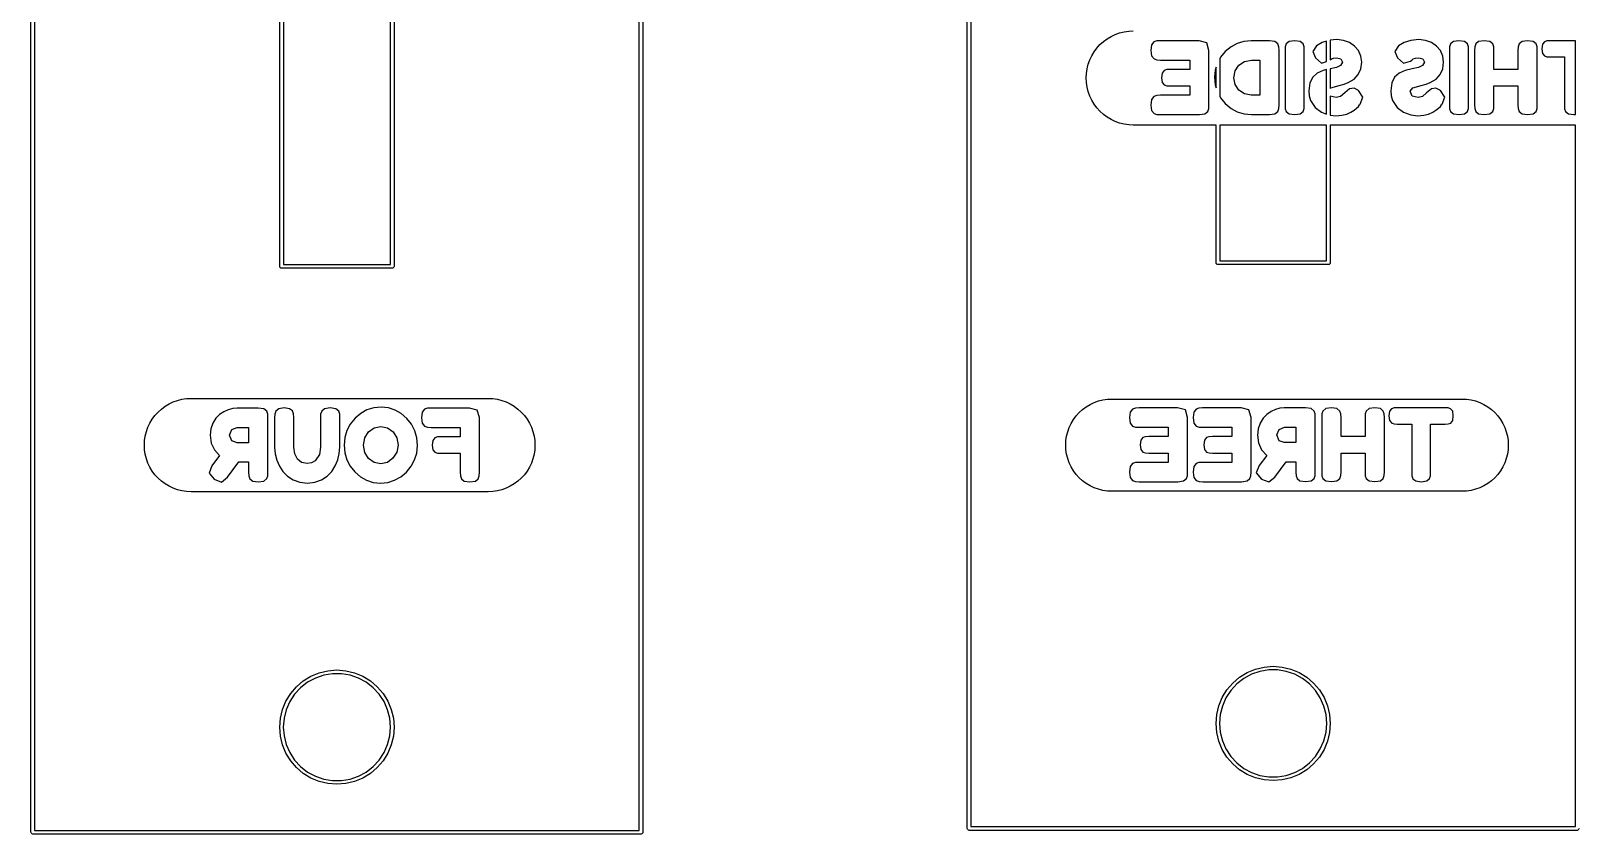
# Model space of a CAD drawing. Extents: x 282 to 374, y -243 to -83.
# Drawn here: x 281.53 to 323.53, y -242.71 to -220.92 of the extents above; entities that cross this region are included whole.
import ezdxf

# ---------------------------------------------------------------- set-up
doc = ezdxf.new("R2010")
doc.units = 0
doc.layers.add('BLACK', color=7, linetype='CONTINUOUS')

msp = doc.modelspace()

# ---------------------------------------------------------------- linework, layer by layer
at = {"layer": 'BLACK', "linetype": 'CONTINUOUS'}
for p, q in [((281.535, -242.66), (281.535, -82.66)), ((281.635, -82.71), (281.635, -242.61)), ((298.035, -242.61), (298.035, -82.71)), ((298.135, -82.66), (298.135, -242.66)), ((306.935, -242.56), (306.935, -82.56)), ((307.035, -82.61), (307.035, -242.51)), ((288.285, -227.31), (288.285, -117.31)), ((288.385, -117.36), (288.385, -227.26)), ((291.285, -227.26), (291.285, -117.36)), ((291.385, -117.31), (291.385, -227.31)), ((310.451921, -221.388847), (310.536178, -221.295883)), ((310.536178, -221.295883), (310.629142, -221.211625)), ((310.629142, -221.211625), (310.729917, -221.136886)), ((310.729917, -221.136886), (310.837532, -221.072384)), ((310.837532, -221.072384), (310.950951, -221.01874)), ((310.950951, -221.01874), (311.069083, -220.976472)), ((311.069083, -220.976472), (311.190788, -220.945987)), ((311.190788, -220.945987), (311.314895, -220.927577)), ((311.314895, -220.927577), (311.44021, -220.921421)), ((311.93711, -221.302918), (311.917081, -221.454563)), ((312.001488, -221.222804), (311.93711, -221.302918)), ((312.078741, -221.195622), (312.001488, -221.222804)), ((312.177453, -221.19133), (312.078741, -221.195622)), ((313.224664, -221.19133), (312.177453, -221.19133)), ((313.434964, -221.247124), (313.224664, -221.19133)), ((313.493619, -221.451702), (313.434964, -221.247124)), ((314.260429, -221.264292), (314.091616, -221.355493)), ((314.443548, -221.209571), (314.260429, -221.264292)), ((314.640973, -221.19133), (314.443548, -221.209571)), ((315.133104, -221.19133), (314.640973, -221.19133)), ((315.284749, -221.209928), (315.133104, -221.19133)), ((315.364864, -221.274306), (315.284749, -221.209928)), ((315.392045, -221.35299), (315.364864, -221.274306)), ((315.58804, -221.277167), (315.560858, -221.355851)), ((315.668154, -221.211359), (315.58804, -221.277167)), ((315.816938, -221.19133), (315.668154, -221.211359)), ((315.968583, -221.211359), (315.816938, -221.19133)), ((316.048698, -221.277167), (315.968583, -221.211359)), ((316.07588, -221.355851), (316.048698, -221.277167)), ((316.563401, -221.236156), (316.414935, -221.331531)), ((316.685, -221.197957), (316.563401, -221.236156)), ((316.685, -221.756181), (316.685, -221.197957)), ((316.96143, -221.159857), (316.785, -221.175447)), ((316.785, -221.175447), (316.785, -221.704485)), ((317.144867, -221.179091), (316.96143, -221.159857)), ((317.30605, -221.236792), (317.144867, -221.179091)), ((317.444978, -221.332961), (317.30605, -221.236792)), ((318.786577, -221.236156), (318.638111, -221.331531)), ((318.968742, -221.178932), (318.786577, -221.236156)), ((319.184606, -221.159857), (318.968742, -221.178932)), ((319.368043, -221.179091), (319.184606, -221.159857)), ((319.529226, -221.236792), (319.368043, -221.179091)), ((319.668154, -221.332961), (319.529226, -221.236792)), ((320.045837, -221.277167), (320.018655, -221.355851)), ((320.125951, -221.211359), (320.045837, -221.277167)), ((320.274735, -221.19133), (320.125951, -221.211359)), ((320.42638, -221.211359), (320.274735, -221.19133)), ((320.506495, -221.277167), (320.42638, -221.211359)), ((320.533676, -221.355851), (320.506495, -221.277167)), ((320.729671, -221.277167), (320.702489, -221.355851)), ((320.809785, -221.211359), (320.729671, -221.277167)), ((320.958569, -221.19133), (320.809785, -221.211359)), ((321.110214, -221.211359), (320.958569, -221.19133)), ((321.190329, -221.277167), (321.110214, -221.211359)), ((321.21751, -221.355851), (321.190329, -221.277167)), ((321.905636, -221.277167), (321.878455, -221.355851)), ((321.985751, -221.211359), (321.905636, -221.277167)), ((322.134535, -221.19133), (321.985751, -221.211359)), ((322.28618, -221.211359), (322.134535, -221.19133)), ((322.366294, -221.277167), (322.28618, -221.211359)), ((322.393476, -221.355851), (322.366294, -221.277167)), ((322.537968, -221.28289), (322.520801, -221.408784)), ((322.592332, -221.215651), (322.537968, -221.28289)), ((322.656709, -221.192761), (322.592332, -221.215651)), ((322.738254, -221.188469), (322.656709, -221.192761)), ((323.435, -221.188469), (322.738254, -221.188469)), ((323.435, -223.188936), (323.435, -221.188469)), ((310.216768, -221.828787), (310.259036, -221.710656)), ((310.259036, -221.710656), (310.312679, -221.597237)), ((310.312679, -221.597237), (310.377181, -221.489621)), ((310.377181, -221.489621), (310.451921, -221.388847)), ((311.917081, -221.454563), (311.93711, -221.603347)), ((311.93711, -221.603347), (312.002918, -221.683462)), ((312.002918, -221.683462), (312.081602, -221.710644)), ((312.081602, -221.710644), (312.180314, -221.714935)), ((312.180314, -221.714935), (312.970014, -221.714935)), ((312.970014, -221.714935), (312.970014, -221.969585)), ((313.493619, -222.930958), (313.493619, -221.451702)), ((313.808176, -221.636252), (313.785, -221.678373)), ((313.785, -221.678373), (313.785, -222.696524)), ((313.93711, -221.483176), (313.808176, -221.636252)), ((314.091616, -221.355493), (313.93711, -221.483176)), ((314.460715, -221.749986), (314.643834, -221.714935)), ((314.643834, -221.714935), (314.872732, -221.714935)), ((314.872732, -221.714935), (314.872732, -222.667725)), ((315.396337, -221.448841), (315.392045, -221.35299)), ((315.396337, -222.928097), (315.396337, -221.448841)), ((315.560858, -221.355851), (315.556566, -221.454563)), ((315.556566, -221.454563), (315.556566, -222.93382)), ((316.080171, -221.451702), (316.07588, -221.355851)), ((316.080171, -222.930958), (316.080171, -221.451702)), ((316.414935, -221.331531), (316.311931, -221.478884)), ((316.311931, -221.478884), (316.380601, -221.65485)), ((316.380601, -221.65485), (316.549413, -221.793619)), ((316.785, -221.704485), (316.814077, -221.680601)), ((316.814077, -221.680601), (316.869871, -221.659141)), ((316.869871, -221.659141), (316.964292, -221.649127)), ((316.964292, -221.649127), (317.070157, -221.684893)), ((317.070157, -221.684893), (317.115937, -221.77216)), ((317.55148, -221.458378), (317.444978, -221.332961)), ((317.61538, -221.603824), (317.55148, -221.458378)), ((317.636681, -221.769299), (317.61538, -221.603824)), ((318.638111, -221.331531), (318.535107, -221.478884)), ((318.535107, -221.478884), (318.603777, -221.65485)), ((318.603777, -221.65485), (318.772589, -221.793619)), ((318.772589, -221.793619), (318.964292, -221.740687)), ((318.964292, -221.740687), (318.997196, -221.713505)), ((318.997196, -221.713505), (319.037253, -221.680601)), ((319.037253, -221.680601), (319.093047, -221.659141)), ((319.093047, -221.659141), (319.187468, -221.649127)), ((319.187468, -221.649127), (319.293333, -221.684893)), ((319.293333, -221.684893), (319.339113, -221.77216)), ((319.774656, -221.458378), (319.668154, -221.332961)), ((319.838556, -221.603824), (319.774656, -221.458378)), ((319.859857, -221.769299), (319.838556, -221.603824)), ((320.018655, -221.355851), (320.014363, -221.454563)), ((320.014363, -221.454563), (320.014363, -222.93382)), ((320.537968, -221.451702), (320.533676, -221.355851)), ((320.537968, -222.930958), (320.537968, -221.451702)), ((320.702489, -221.355851), (320.698197, -221.454563)), ((320.698197, -221.454563), (320.698197, -222.930958)), ((321.221802, -221.451702), (321.21751, -221.355851)), ((321.221802, -221.969585), (321.221802, -221.451702)), ((321.878455, -221.355851), (321.874163, -221.454563)), ((321.874163, -221.454563), (321.874163, -221.969585)), ((322.397768, -221.451702), (322.393476, -221.355851)), ((322.397768, -222.928097), (322.397768, -221.451702)), ((322.520801, -221.408784), (322.537968, -221.534678)), ((322.537968, -221.534678), (322.593762, -221.601917)), ((322.593762, -221.601917), (322.659571, -221.624807)), ((322.659571, -221.624807), (322.741116, -221.629099)), ((322.741116, -221.629099), (323.135965, -221.629099)), ((323.135965, -221.629099), (323.135965, -222.939542)), ((310.161716, -222.199914), (310.167873, -222.0746)), ((310.167873, -222.0746), (310.186282, -221.950492)), ((310.186282, -221.950492), (310.216768, -221.828787)), ((312.224664, -222.065436), (312.208927, -222.195622)), ((312.279027, -221.996767), (312.224664, -222.065436)), ((312.347696, -221.973877), (312.279027, -221.996767)), ((312.440686, -221.969585), (312.347696, -221.973877)), ((312.970014, -221.969585), (312.440686, -221.969585)), ((313.660822, -221.985322), (313.642403, -222.181316)), ((313.685, -221.905824), (313.660822, -221.985322)), ((313.685, -222.464), (313.685, -221.905824)), ((314.166008, -222.192761), (314.201058, -222.009642)), ((314.201058, -222.009642), (314.306209, -221.855136)), ((314.306209, -221.855136), (314.460715, -221.749986)), ((316.433176, -222.069728), (316.307639, -222.178455)), ((316.595193, -221.995336), (316.433176, -222.069728)), ((316.549413, -221.793619), (316.685, -221.756181)), ((316.685, -221.973585), (316.595193, -221.995336)), ((316.685, -223.178857), (316.685, -221.973585)), ((316.952847, -221.915222), (316.785, -221.949616)), ((316.785, -221.949616), (316.785, -222.486755)), ((317.065865, -221.86515), (316.952847, -221.915222)), ((317.115937, -221.77216), (317.065865, -221.86515)), ((317.430672, -222.232818), (317.545121, -222.109785)), ((317.545121, -222.109785), (317.613791, -221.955279)), ((317.613791, -221.955279), (317.636681, -221.769299)), ((318.656352, -222.069728), (318.530815, -222.178455)), ((318.818369, -221.995336), (318.656352, -222.069728)), ((319.001488, -221.950987), (318.818369, -221.995336)), ((319.176023, -221.915222), (319.001488, -221.950987)), ((319.289041, -221.86515), (319.176023, -221.915222)), ((319.339113, -221.77216), (319.289041, -221.86515)), ((319.653848, -222.232818), (319.768297, -222.109785)), ((319.768297, -222.109785), (319.836967, -221.955279)), ((319.836967, -221.955279), (319.859857, -221.769299)), ((321.874163, -221.969585), (321.221802, -221.969585)), ((310.167873, -222.325228), (310.161716, -222.199914)), ((310.186282, -222.449336), (310.167873, -222.325228)), ((310.216768, -222.571041), (310.186282, -222.449336)), ((310.259036, -222.689172), (310.216768, -222.571041)), ((312.208927, -222.195622), (312.224664, -222.322947)), ((312.224664, -222.322947), (312.280458, -222.388755)), ((312.280458, -222.388755), (312.351988, -222.411645)), ((312.351988, -222.411645), (312.446409, -222.415937)), ((312.446409, -222.415937), (312.970014, -222.415937)), ((312.970014, -222.415937), (312.970014, -222.670586)), ((313.642403, -222.181316), (313.660822, -222.382586)), ((313.660822, -222.382586), (313.685, -222.464)), ((314.201058, -222.375522), (314.166008, -222.192761)), ((314.306209, -222.528955), (314.201058, -222.375522)), ((314.46, -222.633033), (314.306209, -222.528955)), ((316.227167, -222.333677), (316.200343, -222.547553)), ((316.200343, -222.547553), (316.212503, -222.684177)), ((316.307639, -222.178455), (316.227167, -222.333677)), ((316.785, -222.486755), (316.801201, -222.467439)), ((316.801201, -222.467439), (317.025808, -222.4002)), ((317.025808, -222.4002), (317.162074, -222.363362)), ((317.162074, -222.363362), (317.270443, -222.324378)), ((317.305096, -222.49478), (317.176023, -222.599056)), ((317.270443, -222.324378), (317.430672, -222.232818)), ((317.429083, -222.475705), (317.305096, -222.49478)), ((317.547983, -222.541831), (317.429083, -222.475705)), ((317.668154, -222.72495), (317.547983, -222.541831)), ((318.450343, -222.333677), (318.423519, -222.547553)), ((318.423519, -222.547553), (318.435679, -222.684177)), ((318.530815, -222.178455), (318.450343, -222.333677)), ((318.949985, -222.556137), (319.024377, -222.467439)), ((319.001488, -222.689184), (318.949985, -222.556137)), ((319.024377, -222.467439), (319.248984, -222.4002)), ((319.248984, -222.4002), (319.38525, -222.363362)), ((319.38525, -222.363362), (319.493619, -222.324378)), ((319.528272, -222.49478), (319.399199, -222.599056)), ((319.493619, -222.324378), (319.653848, -222.232818)), ((319.652259, -222.475705), (319.528272, -222.49478)), ((319.771159, -222.541831), (319.652259, -222.475705)), ((319.89133, -222.72495), (319.771159, -222.541831)), ((321.221802, -222.928097), (321.221802, -222.415937)), ((321.221802, -222.415937), (321.874163, -222.415937)), ((321.874163, -222.415937), (321.874163, -222.930958)), ((310.312679, -222.802591), (310.259036, -222.689172)), ((310.377181, -222.910207), (310.312679, -222.802591)), ((310.451921, -223.010981), (310.377181, -222.910207)), ((311.93711, -222.782174), (311.917081, -222.93382)), ((311.917081, -222.93382), (311.93711, -223.082604)), ((312.001488, -222.70206), (311.93711, -222.782174)), ((312.078741, -222.674878), (312.001488, -222.70206)), ((312.177453, -222.670586), (312.078741, -222.674878)), ((312.970014, -222.670586), (312.177453, -222.670586)), ((313.489327, -223.029671), (313.493619, -222.930958)), ((313.785, -222.696524), (313.808176, -222.739524)), ((313.808176, -222.739524), (313.93711, -222.895193)), ((313.93711, -222.895193), (314.092153, -223.024753)), ((314.640973, -222.667725), (314.46, -222.633033)), ((314.872732, -222.667725), (314.640973, -222.667725)), ((315.389184, -223.029671), (315.396337, -222.928097)), ((315.556566, -222.93382), (315.560858, -223.032532)), ((316.07588, -223.029671), (316.080171, -222.930958)), ((316.212503, -222.684177), (316.248984, -222.807925)), ((316.248984, -222.807925), (316.373448, -223.001058)), ((316.373448, -223.001058), (316.549413, -223.128383)), ((316.947124, -222.730672), (316.785, -222.690827)), ((316.785, -222.690827), (316.785, -223.20581)), ((317.060143, -222.703491), (316.947124, -222.730672)), ((317.176023, -222.599056), (317.060143, -222.703491)), ((317.497911, -223.021087), (317.547983, -222.971016)), ((317.547983, -222.971016), (317.579456, -222.930958)), ((317.579456, -222.930958), (317.596623, -222.91093)), ((317.596623, -222.91093), (317.668154, -222.72495)), ((318.435679, -222.684177), (318.47216, -222.807925)), ((318.47216, -222.807925), (318.596623, -223.001058)), ((318.596623, -223.001058), (318.772589, -223.128383)), ((319.1703, -222.730672), (319.001488, -222.689184)), ((319.283319, -222.703491), (319.1703, -222.730672)), ((319.399199, -222.599056), (319.283319, -222.703491)), ((319.721087, -223.021087), (319.771159, -222.971016)), ((319.771159, -222.971016), (319.802632, -222.930958)), ((319.802632, -222.930958), (319.819799, -222.91093)), ((319.819799, -222.91093), (319.89133, -222.72495)), ((320.014363, -222.93382), (320.018655, -223.032532)), ((320.533676, -223.029671), (320.537968, -222.930958)), ((320.698197, -222.930958), (320.702489, -223.029671)), ((321.21751, -223.02681), (321.221802, -222.928097)), ((321.874163, -222.930958), (321.878455, -223.029671)), ((322.393476, -223.02681), (322.397768, -222.928097)), ((323.135965, -222.939542), (323.140257, -223.035393)), ((310.536178, -223.103945), (310.451921, -223.010981)), ((310.629142, -223.188203), (310.536178, -223.103945)), ((310.729917, -223.262942), (310.629142, -223.188203)), ((310.837532, -223.327444), (310.729917, -223.262942)), ((310.950951, -223.381088), (310.837532, -223.327444)), ((311.069083, -223.423356), (310.950951, -223.381088)), ((311.190788, -223.453841), (311.069083, -223.423356)), ((311.93711, -223.082604), (312.002918, -223.162718)), ((312.002918, -223.162718), (312.081602, -223.1899)), ((312.081602, -223.1899), (312.180314, -223.194192)), ((312.180314, -223.194192), (313.233247, -223.194192)), ((313.233247, -223.194192), (313.382031, -223.174163)), ((313.382031, -223.174163), (313.462146, -223.108355)), ((313.462146, -223.108355), (313.489327, -223.029671)), ((314.092153, -223.024753), (314.262575, -223.117296)), ((314.262575, -223.117296), (314.448376, -223.172822)), ((314.448376, -223.172822), (314.649556, -223.19133)), ((314.649556, -223.19133), (315.135965, -223.19133)), ((315.135965, -223.19133), (315.280458, -223.171302)), ((315.280458, -223.171302), (315.359141, -223.109785)), ((315.359141, -223.109785), (315.389184, -223.029671)), ((315.560858, -223.032532), (315.58804, -223.109785)), ((315.58804, -223.109785), (315.668154, -223.174163)), ((315.668154, -223.174163), (315.819799, -223.194192)), ((315.819799, -223.194192), (315.968583, -223.174163)), ((315.968583, -223.174163), (316.048698, -223.108355)), ((316.048698, -223.108355), (316.07588, -223.029671)), ((316.549413, -223.128383), (316.685, -223.178857)), ((316.785, -223.20581), (316.935679, -223.222804)), ((316.935679, -223.222804), (317.095908, -223.209928)), ((317.095908, -223.209928), (317.230386, -223.178455)), ((317.230386, -223.178455), (317.340543, -223.131244)), ((317.340543, -223.131244), (317.429241, -223.076881)), ((317.429241, -223.076881), (317.497911, -223.021087)), ((318.772589, -223.128383), (318.968583, -223.201345)), ((318.968583, -223.201345), (319.158855, -223.222804)), ((319.158855, -223.222804), (319.319084, -223.209928)), ((319.319084, -223.209928), (319.453562, -223.178455)), ((319.453562, -223.178455), (319.563719, -223.131244)), ((319.563719, -223.131244), (319.652417, -223.076881)), ((319.652417, -223.076881), (319.721087, -223.021087)), ((320.018655, -223.032532), (320.045837, -223.109785)), ((320.045837, -223.109785), (320.125951, -223.174163)), ((320.125951, -223.174163), (320.277596, -223.194192)), ((320.277596, -223.194192), (320.42638, -223.174163)), ((320.42638, -223.174163), (320.506495, -223.108355)), ((320.506495, -223.108355), (320.533676, -223.029671)), ((320.702489, -223.029671), (320.729671, -223.106924)), ((320.729671, -223.106924), (320.809785, -223.171302)), ((320.809785, -223.171302), (320.96143, -223.19133)), ((320.96143, -223.19133), (321.110214, -223.171302)), ((321.110214, -223.171302), (321.190329, -223.105493)), ((321.190329, -223.105493), (321.21751, -223.02681)), ((321.878455, -223.029671), (321.905636, -223.106924)), ((321.905636, -223.106924), (321.985751, -223.171302)), ((321.985751, -223.171302), (322.137396, -223.19133)), ((322.137396, -223.19133), (322.28618, -223.171302)), ((322.28618, -223.171302), (322.366294, -223.105493)), ((322.366294, -223.105493), (322.393476, -223.02681)), ((323.140257, -223.035393), (323.167439, -223.111216)), ((323.167439, -223.111216), (323.247553, -223.174163)), ((323.247553, -223.174163), (323.396337, -223.194192)), ((323.396337, -223.194192), (323.435, -223.188936)), ((311.314895, -223.472251), (311.190788, -223.453841)), ((311.44021, -223.478407), (311.314895, -223.472251)), ((311.917081, -223.478407), (311.44021, -223.478407)), ((313.233247, -223.478407), (311.917081, -223.478407)), ((313.685, -223.478407), (313.233247, -223.478407)), ((313.685, -227.21), (313.685, -223.478407)), ((313.785, -223.478407), (313.785, -227.16)), ((315.135965, -223.478407), (313.785, -223.478407)), ((315.819799, -223.478407), (315.135965, -223.478407)), ((316.685, -223.478407), (315.819799, -223.478407)), ((316.685, -227.16), (316.685, -223.478407)), ((316.935679, -223.478407), (316.785, -223.478407)), ((316.785, -223.478407), (316.785, -227.21)), ((319.158855, -223.478407), (316.935679, -223.478407)), ((320.277596, -223.478407), (319.158855, -223.478407)), ((322.137396, -223.478407), (320.277596, -223.478407)), ((323.396337, -223.478407), (322.137396, -223.478407)), ((323.435, -223.478407), (323.396337, -223.478407)), ((323.435, -242.51), (323.435, -223.478407)), ((313.785, -227.16), (316.685, -227.16)), ((288.288806, -227.329134), (288.285, -227.31)), ((288.315866, -227.356194), (288.288806, -227.329134)), ((288.335, -227.36), (288.315866, -227.356194)), ((291.335, -227.36), (288.335, -227.36)), ((288.385, -227.26), (291.285, -227.26)), ((291.354134, -227.356194), (291.335, -227.36)), ((291.381194, -227.329134), (291.354134, -227.356194)), ((291.385, -227.31), (291.381194, -227.329134)), ((313.688806, -227.229134), (313.685, -227.21)), ((313.715866, -227.256194), (313.688806, -227.229134)), ((313.735, -227.26), (313.715866, -227.256194)), ((316.735, -227.26), (313.735, -227.26)), ((316.754134, -227.256194), (316.735, -227.26)), ((316.781194, -227.229134), (316.754134, -227.256194)), ((316.785, -227.21), (316.781194, -227.229134)), ((285.281244, -231.042563), (285.393648, -230.9894)), ((285.393648, -230.9894), (285.510722, -230.947511)), ((285.510722, -230.947511), (285.631338, -230.917298)), ((285.631338, -230.917298), (285.754334, -230.899053)), ((285.754334, -230.899053), (285.878526, -230.892952)), ((285.878526, -230.892952), (286.355398, -230.892952)), ((286.355398, -230.892952), (293.703038, -230.892952)), ((293.703038, -230.892952), (293.941474, -230.892952)), ((293.941474, -230.892952), (294.065666, -230.899053)), ((294.065666, -230.899053), (294.188662, -230.917298)), ((294.188662, -230.917298), (294.309278, -230.947511)), ((294.309278, -230.947511), (294.426352, -230.9894)), ((294.426352, -230.9894), (294.538756, -231.042563)), ((310.380071, -231.003939), (310.495691, -230.96257)), ((310.495691, -230.96257), (310.614808, -230.932732)), ((310.614808, -230.932732), (310.736277, -230.914714)), ((310.736277, -230.914714), (310.858927, -230.908689)), ((310.858927, -230.908689), (311.335799, -230.908689)), ((311.335799, -230.908689), (320.122637, -230.908689)), ((320.122637, -230.908689), (320.361073, -230.908689)), ((320.361073, -230.908689), (320.483723, -230.914714)), ((320.483723, -230.914714), (320.605192, -230.932732)), ((320.605192, -230.932732), (320.724309, -230.96257)), ((320.724309, -230.96257), (320.839929, -231.003939)), ((284.825014, -231.456066), (284.899085, -231.356193)), ((284.899085, -231.356193), (284.982588, -231.264062)), ((284.982588, -231.264062), (285.07472, -231.180559)), ((285.07472, -231.180559), (285.174592, -231.106488)), ((285.174592, -231.106488), (285.281244, -231.042563)), ((286.654397, -231.331674), (286.55175, -231.43289)), ((286.769561, -231.255851), (286.654397, -231.331674)), ((286.889018, -231.200057), (286.769561, -231.255851)), ((287.008832, -231.165722), (286.889018, -231.200057)), ((287.125069, -231.154278), (287.008832, -231.165722)), ((287.700176, -231.154278), (287.125069, -231.154278)), ((287.851822, -231.174306), (287.700176, -231.154278)), ((287.931936, -231.240114), (287.851822, -231.174306)), ((287.959118, -231.318798), (287.931936, -231.240114)), ((287.96341, -231.414649), (287.959118, -231.318798)), ((288.147959, -231.318798), (288.143667, -231.417511)), ((288.175141, -231.238684), (288.147959, -231.318798)), ((288.255255, -231.171445), (288.175141, -231.238684)), ((288.404039, -231.151416), (288.255255, -231.171445)), ((288.552823, -231.171445), (288.404039, -231.151416)), ((288.632938, -231.232961), (288.552823, -231.171445)), ((288.66155, -231.307353), (288.632938, -231.232961)), ((288.667272, -231.400343), (288.66155, -231.307353)), ((288.667272, -232.212933), (288.667272, -231.400343)), ((289.394025, -231.315937), (289.388302, -231.417511)), ((289.422637, -231.235823), (289.394025, -231.315937)), ((289.501321, -231.171445), (289.422637, -231.235823)), ((289.651536, -231.151416), (289.501321, -231.171445)), ((289.803181, -231.171445), (289.651536, -231.151416)), ((289.883295, -231.237253), (289.803181, -231.171445)), ((289.910477, -231.315937), (289.883295, -231.237253)), ((289.914769, -231.414649), (289.910477, -231.315937)), ((290.480577, -231.299574), (290.326786, -231.430386)), ((290.650105, -231.206137), (290.480577, -231.299574)), ((290.83537, -231.150075), (290.650105, -231.206137)), ((291.036371, -231.131388), (290.83537, -231.150075)), ((291.233259, -231.150343), (291.036371, -231.131388)), ((291.414769, -231.20721), (291.233259, -231.150343)), ((291.580899, -231.301989), (291.414769, -231.20721)), ((291.73165, -231.434678), (291.580899, -231.301989)), ((292.14939, -231.265866), (292.129361, -231.417511)), ((292.213767, -231.185751), (292.14939, -231.265866)), ((292.291021, -231.158569), (292.213767, -231.185751)), ((292.386872, -231.154278), (292.291021, -231.158569)), ((293.434082, -231.154278), (292.386872, -231.154278)), ((293.644382, -231.210072), (293.434082, -231.154278)), ((293.703038, -231.414649), (293.644382, -231.210072)), ((294.538756, -231.042563), (294.645408, -231.106488)), ((294.645408, -231.106488), (294.74528, -231.180559)), ((294.74528, -231.180559), (294.837412, -231.264062)), ((294.837412, -231.264062), (294.920915, -231.356193)), ((294.920915, -231.356193), (294.994986, -231.456066)), ((309.8185, -231.464809), (309.89165, -231.366176)), ((309.89165, -231.366176), (309.974116, -231.275189)), ((309.974116, -231.275189), (310.065104, -231.192723)), ((310.065104, -231.192723), (310.163736, -231.119573)), ((310.163736, -231.119573), (310.269063, -231.056442)), ((310.269063, -231.056442), (310.380071, -231.003939)), ((311.355827, -231.261574), (311.335799, -231.413219)), ((311.420205, -231.181459), (311.355827, -231.261574)), ((311.497458, -231.154278), (311.420205, -231.181459)), ((311.596171, -231.149986), (311.497458, -231.154278)), ((312.643381, -231.149986), (311.596171, -231.149986)), ((312.853681, -231.20578), (312.643381, -231.149986)), ((312.912337, -231.410358), (312.853681, -231.20578)), ((313.081149, -231.261574), (313.061121, -231.413219)), ((313.145527, -231.181459), (313.081149, -231.261574)), ((313.22278, -231.154278), (313.145527, -231.181459)), ((313.321493, -231.149986), (313.22278, -231.154278)), ((314.368703, -231.149986), (313.321493, -231.149986)), ((314.579003, -231.20578), (314.368703, -231.149986)), ((314.637659, -231.410358), (314.579003, -231.20578)), ((315.065413, -231.327382), (314.962766, -231.428598)), ((315.180577, -231.251559), (315.065413, -231.327382)), ((315.300033, -231.195765), (315.180577, -231.251559)), ((315.419847, -231.161431), (315.300033, -231.195765)), ((315.536085, -231.149986), (315.419847, -231.161431)), ((316.111192, -231.149986), (315.536085, -231.149986)), ((316.262837, -231.170014), (316.111192, -231.149986)), ((316.342952, -231.235823), (316.262837, -231.170014)), ((316.370134, -231.314506), (316.342952, -231.235823)), ((316.374425, -231.410358), (316.370134, -231.314506)), ((316.558975, -231.314506), (316.554683, -231.413219)), ((316.586156, -231.235823), (316.558975, -231.314506)), ((316.666271, -231.170014), (316.586156, -231.235823)), ((316.815055, -231.149986), (316.666271, -231.170014)), ((316.9667, -231.170014), (316.815055, -231.149986)), ((317.046815, -231.235823), (316.9667, -231.170014)), ((317.073996, -231.314506), (317.046815, -231.235823)), ((317.078288, -231.410358), (317.073996, -231.314506)), ((317.73494, -231.314506), (317.730649, -231.413219)), ((317.762122, -231.235823), (317.73494, -231.314506)), ((317.842237, -231.170014), (317.762122, -231.235823)), ((317.991021, -231.149986), (317.842237, -231.170014)), ((318.142666, -231.170014), (317.991021, -231.149986)), ((318.22278, -231.235823), (318.142666, -231.170014)), ((318.249962, -231.314506), (318.22278, -231.235823)), ((318.254254, -231.410358), (318.249962, -231.314506)), ((318.394454, -231.241545), (318.377287, -231.367439)), ((318.377287, -231.367439), (318.394454, -231.493333)), ((318.448817, -231.174306), (318.394454, -231.241545)), ((318.513195, -231.151416), (318.448817, -231.174306)), ((318.59474, -231.147124), (318.513195, -231.151416)), ((319.902322, -231.147124), (318.59474, -231.147124)), ((319.983867, -231.151416), (319.902322, -231.147124)), ((320.049676, -231.174306), (319.983867, -231.151416)), ((320.10547, -231.240114), (320.049676, -231.174306)), ((320.122637, -231.364578), (320.10547, -231.240114)), ((320.10547, -231.493333), (320.122637, -231.364578)), ((320.839929, -231.003939), (320.950937, -231.056442)), ((320.950937, -231.056442), (321.056264, -231.119573)), ((321.056264, -231.119573), (321.154897, -231.192723)), ((321.154897, -231.192723), (321.245884, -231.275189)), ((321.245884, -231.275189), (321.32835, -231.366176)), ((321.32835, -231.366176), (321.4015, -231.464809)), ((284.635824, -231.912811), (284.666037, -231.792195)), ((284.666037, -231.792195), (284.707927, -231.675122)), ((284.707927, -231.675122), (284.76109, -231.562718)), ((284.76109, -231.562718), (284.825014, -231.456066)), ((286.416199, -231.719728), (286.398317, -231.889614)), ((286.469847, -231.564864), (286.416199, -231.719728)), ((286.55175, -231.43289), (286.469847, -231.564864)), ((286.921922, -231.886753), (286.983438, -231.737969)), ((286.983438, -231.737969), (287.130792, -231.677883)), ((287.130792, -231.677883), (287.439804, -231.677883)), ((287.439804, -231.677883), (287.439804, -232.095622)), ((287.96341, -232.891044), (287.96341, -231.414649)), ((288.143667, -231.417511), (288.143667, -232.221516)), ((289.388302, -231.417511), (289.388302, -232.215794)), ((289.914769, -232.215794), (289.914769, -231.414649)), ((290.107902, -231.762647), (290.053181, -231.953723)), ((290.199103, -231.588201), (290.107902, -231.762647)), ((290.326786, -231.430386), (290.199103, -231.588201)), ((290.59288, -231.965794), (290.695885, -231.802346)), ((290.695885, -231.802346), (290.846814, -231.691831)), ((290.846814, -231.691831), (291.024926, -231.654993)), ((291.024926, -231.654993), (291.205184, -231.691831)), ((291.205184, -231.691831), (291.356829, -231.802346)), ((291.356829, -231.802346), (291.459833, -231.965794)), ((291.856829, -231.594549), (291.73165, -231.434678)), ((291.946242, -231.770873), (291.856829, -231.594549)), ((291.99989, -231.963648), (291.946242, -231.770873)), ((292.129361, -231.417511), (292.14939, -231.567725)), ((292.14939, -231.567725), (292.215198, -231.646409)), ((292.215198, -231.646409), (292.293882, -231.673591)), ((292.293882, -231.673591), (292.392594, -231.677883)), ((292.392594, -231.677883), (293.179433, -231.677883)), ((293.179433, -231.677883), (293.179433, -231.932532)), ((293.703038, -232.893906), (293.703038, -231.414649)), ((294.994986, -231.456066), (295.05891, -231.562718)), ((295.05891, -231.562718), (295.112073, -231.675122)), ((295.112073, -231.675122), (295.153963, -231.792195)), ((295.153963, -231.792195), (295.184176, -231.912811)), ((309.631659, -231.915881), (309.661497, -231.796763)), ((309.661497, -231.796763), (309.702866, -231.681144)), ((309.702866, -231.681144), (309.755369, -231.570136)), ((309.755369, -231.570136), (309.8185, -231.464809)), ((311.335799, -231.413219), (311.355827, -231.562003)), ((311.355827, -231.562003), (311.421636, -231.642117)), ((311.421636, -231.642117), (311.50032, -231.669299)), ((311.50032, -231.669299), (311.599032, -231.673591)), ((311.599032, -231.673591), (312.388732, -231.673591)), ((312.388732, -231.673591), (312.388732, -231.92824)), ((312.912337, -232.889614), (312.912337, -231.410358)), ((313.061121, -231.413219), (313.081149, -231.562003)), ((313.081149, -231.562003), (313.146958, -231.642117)), ((313.146958, -231.642117), (313.225641, -231.669299)), ((313.225641, -231.669299), (313.324354, -231.673591)), ((313.324354, -231.673591), (314.114053, -231.673591)), ((314.114053, -231.673591), (314.114053, -231.92824)), ((314.637659, -232.889614), (314.637659, -231.410358)), ((314.827215, -231.715436), (314.809332, -231.885322)), ((314.880863, -231.560572), (314.827215, -231.715436)), ((314.962766, -231.428598), (314.880863, -231.560572)), ((315.332938, -231.882461), (315.394454, -231.733677)), ((315.394454, -231.733677), (315.541807, -231.673591)), ((315.541807, -231.673591), (315.85082, -231.673591)), ((315.85082, -231.673591), (315.85082, -232.09133)), ((316.374425, -232.886753), (316.374425, -231.410358)), ((316.554683, -231.413219), (316.554683, -232.889614)), ((317.078288, -231.92824), (317.078288, -231.410358)), ((317.730649, -231.413219), (317.730649, -231.92824)), ((318.254254, -232.886753), (318.254254, -231.410358)), ((318.394454, -231.493333), (318.450248, -231.560572)), ((318.450248, -231.560572), (318.516056, -231.583462)), ((318.516056, -231.583462), (318.597601, -231.587754)), ((318.597601, -231.587754), (318.992451, -231.587754)), ((318.992451, -231.587754), (318.992451, -232.898197)), ((319.507473, -232.895336), (319.507473, -231.587754)), ((319.507473, -231.587754), (319.905184, -231.587754)), ((319.905184, -231.587754), (319.986729, -231.583462)), ((319.986729, -231.583462), (320.051106, -231.560572)), ((320.051106, -231.560572), (320.10547, -231.493333)), ((321.4015, -231.464809), (321.464631, -231.570136)), ((321.464631, -231.570136), (321.517134, -231.681144)), ((321.517134, -231.681144), (321.558503, -231.796763)), ((321.558503, -231.796763), (321.588341, -231.915881)), ((284.611478, -232.16), (284.617579, -232.035808)), ((284.617579, -232.284192), (284.611478, -232.16)), ((284.617579, -232.035808), (284.635824, -231.912811)), ((286.398317, -231.889614), (286.426293, -232.103888)), ((286.426293, -232.103888), (286.510223, -232.288914)), ((286.98773, -232.04412), (286.921922, -231.886753)), ((287.125069, -232.095622), (286.98773, -232.04412)), ((287.439804, -232.095622), (287.125069, -232.095622)), ((288.143667, -232.221516), (288.158331, -232.394621)), ((288.691593, -232.396052), (288.667272, -232.212933)), ((289.388302, -232.215794), (289.35969, -232.417511)), ((289.900463, -232.388898), (289.914769, -232.215794)), ((290.053181, -231.953723), (290.03494, -232.161431)), ((290.03494, -232.161431), (290.052912, -232.365562)), ((290.558546, -232.161431), (290.59288, -231.965794)), ((290.592523, -232.358498), (290.558546, -232.161431)), ((291.494168, -232.161431), (291.459475, -232.353133)), ((291.459833, -231.965794), (291.494168, -232.161431)), ((291.999354, -232.375486), (292.017773, -232.172876)), ((292.017773, -232.172876), (291.99989, -231.963648)), ((292.436943, -232.029814), (292.421206, -232.161431)), ((292.421206, -232.161431), (292.436943, -232.285894)), ((292.491307, -231.961144), (292.436943, -232.029814)), ((292.559976, -231.936824), (292.491307, -231.961144)), ((292.652966, -231.932532), (292.559976, -231.936824)), ((293.179433, -231.932532), (292.652966, -231.932532)), ((295.184176, -231.912811), (295.202421, -232.035808)), ((295.202421, -232.035808), (295.208522, -232.16)), ((295.208522, -232.16), (295.202421, -232.284192)), ((309.607616, -232.16), (309.613641, -232.03735)), ((309.613641, -232.28265), (309.607616, -232.16)), ((309.613641, -232.03735), (309.631659, -231.915881)), ((311.643381, -232.024092), (311.627644, -232.154278)), ((311.627644, -232.154278), (311.643381, -232.281602)), ((311.697744, -231.955422), (311.643381, -232.024092)), ((311.766414, -231.932532), (311.697744, -231.955422)), ((311.859404, -231.92824), (311.766414, -231.932532)), ((312.388732, -231.92824), (311.859404, -231.92824)), ((313.368703, -232.024092), (313.352966, -232.154278)), ((313.352966, -232.154278), (313.368703, -232.281602)), ((313.423066, -231.955422), (313.368703, -232.024092)), ((313.491736, -231.932532), (313.423066, -231.955422)), ((313.584726, -231.92824), (313.491736, -231.932532)), ((314.114053, -231.92824), (313.584726, -231.92824)), ((314.809332, -231.885322), (314.837309, -232.099596)), ((314.837309, -232.099596), (314.921238, -232.284622)), ((315.398746, -232.039828), (315.332938, -231.882461)), ((315.536085, -232.09133), (315.398746, -232.039828)), ((315.85082, -232.09133), (315.536085, -232.09133)), ((317.730649, -231.92824), (317.078288, -231.92824)), ((321.588341, -231.915881), (321.606359, -232.03735)), ((321.606359, -232.03735), (321.612384, -232.16)), ((321.612384, -232.16), (321.606359, -232.28265)), ((284.635824, -232.407189), (284.617579, -232.284192)), ((284.666037, -232.527805), (284.635824, -232.407189)), ((284.707927, -232.644878), (284.666037, -232.527805)), ((284.76109, -232.757282), (284.707927, -232.644878)), ((286.650105, -232.444692), (286.444096, -232.719371)), ((286.510223, -232.288914), (286.650105, -232.444692)), ((286.867558, -233.031245), (287.17371, -232.616366)), ((287.17371, -232.616366), (287.439804, -232.616366)), ((287.439804, -232.616366), (287.439804, -232.893906)), ((288.158331, -232.394621), (288.202322, -232.564864)), ((288.202322, -232.564864), (288.273495, -232.726881)), ((288.764554, -232.539113), (288.691593, -232.396052)), ((288.878288, -232.631388), (288.764554, -232.539113)), ((289.024926, -232.662146), (288.878288, -232.631388)), ((289.147244, -232.64319), (289.024926, -232.662146)), ((289.245241, -232.586323), (289.147244, -232.64319)), ((289.35969, -232.417511), (289.245241, -232.586323)), ((289.787802, -232.721516), (289.857544, -232.559142)), ((289.857544, -232.559142), (289.900463, -232.388898)), ((290.052912, -232.365562), (290.106829, -232.554492)), ((290.106829, -232.554492), (290.196689, -232.728222)), ((290.694454, -232.520515), (290.592523, -232.358498)), ((290.845742, -232.628884), (290.694454, -232.520515)), ((291.027787, -232.665007), (290.845742, -232.628884)), ((291.204111, -232.627811), (291.027787, -232.665007)), ((291.355398, -232.516223), (291.204111, -232.627811)), ((291.459475, -232.353133), (291.355398, -232.516223)), ((291.852, -232.734571), (291.944096, -232.562718)), ((291.944096, -232.562718), (291.999354, -232.375486)), ((292.436943, -232.285894), (292.492737, -232.351702)), ((292.492737, -232.351702), (292.562837, -232.374592)), ((292.562837, -232.374592), (292.655827, -232.378884)), ((292.655827, -232.378884), (293.179433, -232.378884)), ((293.179433, -232.378884), (293.179433, -232.896767)), ((295.112073, -232.644878), (295.05891, -232.757282)), ((295.153963, -232.527805), (295.112073, -232.644878)), ((295.184176, -232.407189), (295.153963, -232.527805)), ((295.202421, -232.284192), (295.184176, -232.407189)), ((309.631659, -232.404119), (309.613641, -232.28265)), ((309.661497, -232.523237), (309.631659, -232.404119)), ((309.702866, -232.638856), (309.661497, -232.523237)), ((309.755369, -232.749864), (309.702866, -232.638856)), ((311.420205, -232.660715), (311.355827, -232.74083)), ((311.497458, -232.633534), (311.420205, -232.660715)), ((311.596171, -232.629242), (311.497458, -232.633534)), ((312.388732, -232.629242), (311.596171, -232.629242)), ((311.643381, -232.281602), (311.699175, -232.347411)), ((311.699175, -232.347411), (311.770706, -232.3703)), ((311.770706, -232.3703), (311.865126, -232.374592)), ((311.865126, -232.374592), (312.388732, -232.374592)), ((312.388732, -232.374592), (312.388732, -232.629242)), ((313.145527, -232.660715), (313.081149, -232.74083)), ((313.22278, -232.633534), (313.145527, -232.660715)), ((313.321493, -232.629242), (313.22278, -232.633534)), ((314.114053, -232.629242), (313.321493, -232.629242)), ((313.368703, -232.281602), (313.424497, -232.347411)), ((313.424497, -232.347411), (313.496028, -232.3703)), ((313.496028, -232.3703), (313.590448, -232.374592)), ((313.590448, -232.374592), (314.114053, -232.374592)), ((314.114053, -232.374592), (314.114053, -232.629242)), ((315.061121, -232.440401), (314.855112, -232.715079)), ((314.921238, -232.284622), (315.061121, -232.440401)), ((315.278574, -233.026953), (315.584726, -232.612074)), ((315.584726, -232.612074), (315.85082, -232.612074)), ((315.85082, -232.612074), (315.85082, -232.889614)), ((317.078288, -232.886753), (317.078288, -232.374592)), ((317.078288, -232.374592), (317.730649, -232.374592)), ((317.730649, -232.374592), (317.730649, -232.889614)), ((321.517134, -232.638856), (321.464631, -232.749864)), ((321.558503, -232.523237), (321.517134, -232.638856)), ((321.588341, -232.404119), (321.558503, -232.523237)), ((321.606359, -232.28265), (321.588341, -232.404119)), ((284.825014, -232.863934), (284.76109, -232.757282)), ((284.899085, -232.963807), (284.825014, -232.863934)), ((284.982588, -233.055938), (284.899085, -232.963807)), ((285.07472, -233.139441), (284.982588, -233.055938)), ((286.444096, -232.719371), (286.366843, -232.916795)), ((286.366843, -232.916795), (286.504182, -233.085608)), ((286.504182, -233.085608), (286.70733, -233.164292)), ((286.70733, -233.164292), (286.867558, -233.031245)), ((287.439804, -232.893906), (287.444096, -232.992618)), ((287.444096, -232.992618), (287.471278, -233.069871)), ((287.471278, -233.069871), (287.551392, -233.134249)), ((287.851822, -233.134249), (287.931936, -233.068441)), ((287.931936, -233.068441), (287.959118, -232.989757)), ((287.959118, -232.989757), (287.96341, -232.891044)), ((288.273495, -232.726881), (288.369704, -232.875308)), ((288.369704, -232.875308), (288.494526, -233.00299)), ((288.494526, -233.00299), (288.651536, -233.102775)), ((289.414053, -233.101345), (289.569633, -233.000129)), ((289.569633, -233.000129), (289.693023, -232.871016)), ((289.693023, -232.871016), (289.787802, -232.721516)), ((290.196689, -232.728222), (290.322494, -232.886753)), ((290.322494, -232.886753), (290.473513, -233.018816)), ((290.473513, -233.018816), (290.639018, -233.113147)), ((291.398317, -233.11422), (291.568202, -233.02123)), ((291.568202, -233.02123), (291.723066, -232.891044)), ((291.723066, -232.891044), (291.852, -232.734571)), ((293.179433, -232.896767), (293.183724, -232.995479)), ((293.183724, -232.995479), (293.210906, -233.072732)), ((293.210906, -233.072732), (293.291021, -233.13711)), ((293.59145, -233.13711), (293.671564, -233.071302)), ((293.671564, -233.071302), (293.698746, -232.992618)), ((293.698746, -232.992618), (293.703038, -232.893906)), ((294.837412, -233.055938), (294.74528, -233.139441)), ((294.920915, -232.963807), (294.837412, -233.055938)), ((294.994986, -232.863934), (294.920915, -232.963807)), ((295.05891, -232.757282), (294.994986, -232.863934)), ((309.8185, -232.855191), (309.755369, -232.749864)), ((309.89165, -232.953824), (309.8185, -232.855191)), ((309.974116, -233.044811), (309.89165, -232.953824)), ((310.065104, -233.127277), (309.974116, -233.044811)), ((311.355827, -232.74083), (311.335799, -232.892475)), ((311.335799, -232.892475), (311.355827, -233.041259)), ((311.355827, -233.041259), (311.421636, -233.121373)), ((312.800749, -233.132818), (312.880863, -233.06701)), ((312.880863, -233.06701), (312.908045, -232.988326)), ((312.908045, -232.988326), (312.912337, -232.889614)), ((313.081149, -232.74083), (313.061121, -232.892475)), ((313.061121, -232.892475), (313.081149, -233.041259)), ((313.081149, -233.041259), (313.146958, -233.121373)), ((314.526071, -233.132818), (314.606185, -233.06701)), ((314.606185, -233.06701), (314.633367, -232.988326)), ((314.633367, -232.988326), (314.637659, -232.889614)), ((314.855112, -232.715079), (314.777859, -232.912504)), ((314.777859, -232.912504), (314.915198, -233.081316)), ((314.915198, -233.081316), (315.118345, -233.16)), ((315.118345, -233.16), (315.278574, -233.026953)), ((315.85082, -232.889614), (315.855112, -232.988326)), ((315.855112, -232.988326), (315.882294, -233.065579)), ((315.882294, -233.065579), (315.962408, -233.129957)), ((316.262837, -233.129957), (316.342952, -233.064149)), ((316.342952, -233.064149), (316.370134, -232.985465)), ((316.370134, -232.985465), (316.374425, -232.886753)), ((316.554683, -232.889614), (316.558975, -232.988326)), ((316.558975, -232.988326), (316.586156, -233.065579)), ((316.586156, -233.065579), (316.666271, -233.129957)), ((316.9667, -233.129957), (317.046815, -233.064149)), ((317.046815, -233.064149), (317.073996, -232.985465)), ((317.073996, -232.985465), (317.078288, -232.886753)), ((317.730649, -232.889614), (317.73494, -232.988326)), ((317.73494, -232.988326), (317.762122, -233.065579)), ((317.762122, -233.065579), (317.842237, -233.129957)), ((318.142666, -233.129957), (318.22278, -233.064149)), ((318.22278, -233.064149), (318.249962, -232.985465)), ((318.249962, -232.985465), (318.254254, -232.886753)), ((318.992451, -232.898197), (318.996743, -232.994049)), ((318.996743, -232.994049), (319.023925, -233.069871)), ((319.023925, -233.069871), (319.104039, -233.132818)), ((319.400176, -233.132818), (319.47743, -233.068441)), ((319.47743, -233.068441), (319.503181, -232.991187)), ((319.503181, -232.991187), (319.507473, -232.895336)), ((321.245884, -233.044811), (321.154897, -233.127277)), ((321.32835, -232.953824), (321.245884, -233.044811)), ((321.4015, -232.855191), (321.32835, -232.953824)), ((321.464631, -232.749864), (321.4015, -232.855191)), ((285.174592, -233.213512), (285.07472, -233.139441)), ((285.281244, -233.277437), (285.174592, -233.213512)), ((285.393648, -233.3306), (285.281244, -233.277437)), ((285.510722, -233.372489), (285.393648, -233.3306)), ((285.631338, -233.402702), (285.510722, -233.372489)), ((285.754334, -233.420947), (285.631338, -233.402702)), ((285.878526, -233.427048), (285.754334, -233.420947)), ((286.355398, -233.427048), (285.878526, -233.427048)), ((286.70733, -233.427048), (286.355398, -233.427048)), ((289.03351, -233.427048), (286.70733, -233.427048)), ((287.551392, -233.134249), (287.703038, -233.154278)), ((287.703038, -233.154278), (287.851822, -233.134249)), ((288.651536, -233.102775), (288.833581, -233.167153)), ((288.833581, -233.167153), (289.03351, -233.188612)), ((289.03351, -233.188612), (289.233081, -233.166795)), ((291.013481, -233.427048), (289.03351, -233.427048)), ((289.233081, -233.166795), (289.414053, -233.101345)), ((290.639018, -233.113147), (290.819007, -233.169746)), ((290.819007, -233.169746), (291.013481, -233.188612)), ((291.013481, -233.188612), (291.21341, -233.170014)), ((293.442666, -233.427048), (291.013481, -233.427048)), ((291.21341, -233.170014), (291.398317, -233.11422)), ((293.291021, -233.13711), (293.442666, -233.157139)), ((293.442666, -233.157139), (293.59145, -233.13711)), ((293.703038, -233.427048), (293.442666, -233.427048)), ((293.941474, -233.427048), (293.703038, -233.427048)), ((294.065666, -233.420947), (293.941474, -233.427048)), ((294.188662, -233.402702), (294.065666, -233.420947)), ((294.309278, -233.372489), (294.188662, -233.402702)), ((294.426352, -233.3306), (294.309278, -233.372489)), ((294.538756, -233.277437), (294.426352, -233.3306)), ((294.645408, -233.213512), (294.538756, -233.277437)), ((294.74528, -233.139441), (294.645408, -233.213512)), ((310.163736, -233.200427), (310.065104, -233.127277)), ((310.269063, -233.263558), (310.163736, -233.200427)), ((310.380071, -233.316061), (310.269063, -233.263558)), ((310.495691, -233.35743), (310.380071, -233.316061)), ((310.614808, -233.387268), (310.495691, -233.35743)), ((310.736277, -233.405286), (310.614808, -233.387268)), ((310.858927, -233.411311), (310.736277, -233.405286)), ((311.335799, -233.411311), (310.858927, -233.411311)), ((312.651965, -233.411311), (311.335799, -233.411311)), ((311.421636, -233.121373), (311.50032, -233.148555)), ((311.50032, -233.148555), (311.599032, -233.152847)), ((311.599032, -233.152847), (312.651965, -233.152847)), ((312.651965, -233.152847), (312.800749, -233.132818)), ((314.377287, -233.411311), (312.651965, -233.411311)), ((313.146958, -233.121373), (313.225641, -233.148555)), ((313.225641, -233.148555), (313.324354, -233.152847)), ((313.324354, -233.152847), (314.377287, -233.152847)), ((314.377287, -233.152847), (314.526071, -233.132818)), ((315.118345, -233.411311), (314.377287, -233.411311)), ((317.993882, -233.411311), (315.118345, -233.411311)), ((315.962408, -233.129957), (316.114053, -233.149986)), ((316.114053, -233.149986), (316.262837, -233.129957)), ((316.666271, -233.129957), (316.817916, -233.149986)), ((316.817916, -233.149986), (316.9667, -233.129957)), ((317.842237, -233.129957), (317.993882, -233.149986)), ((317.993882, -233.149986), (318.142666, -233.129957)), ((319.252823, -233.411311), (317.993882, -233.411311)), ((319.104039, -233.132818), (319.252823, -233.152847)), ((319.252823, -233.152847), (319.400176, -233.132818)), ((320.122637, -233.411311), (319.252823, -233.411311)), ((320.361073, -233.411311), (320.122637, -233.411311)), ((320.483723, -233.405286), (320.361073, -233.411311)), ((320.605192, -233.387268), (320.483723, -233.405286)), ((320.724309, -233.35743), (320.605192, -233.387268)), ((320.839929, -233.316061), (320.724309, -233.35743)), ((320.950937, -233.263558), (320.839929, -233.316061)), ((321.056264, -233.200427), (320.950937, -233.263558)), ((321.154897, -233.127277), (321.056264, -233.200427)), ((288.923933, -238.556024), (289.131315, -238.42894)), ((289.250546, -238.477578), (289.039207, -238.591949)), ((289.131315, -238.42894), (289.356024, -238.335862)), ((289.477826, -238.399553), (289.250546, -238.477578)), ((289.356024, -238.335862), (289.592527, -238.279083)), ((289.71485, -238.36), (289.477826, -238.399553)), ((289.592527, -238.279083), (289.835, -238.26)), ((289.95515, -238.36), (289.71485, -238.36)), ((289.835, -238.26), (290.077473, -238.279083)), ((290.192174, -238.399553), (289.95515, -238.36)), ((290.077473, -238.279083), (290.313976, -238.335862)), ((290.419454, -238.477578), (290.192174, -238.399553)), ((290.313976, -238.335862), (290.538685, -238.42894)), ((290.630793, -238.591949), (290.419454, -238.477578)), ((290.538685, -238.42894), (290.746067, -238.556024)), ((314.138984, -238.613984), (314.323933, -238.456024)), ((314.439207, -238.491949), (314.249576, -238.639545)), ((314.323933, -238.456024), (314.531315, -238.32894)), ((314.650546, -238.377578), (314.439207, -238.491949)), ((314.531315, -238.32894), (314.756024, -238.235862)), ((314.877826, -238.299553), (314.650546, -238.377578)), ((314.756024, -238.235862), (314.992527, -238.179083)), ((315.11485, -238.26), (314.877826, -238.299553)), ((314.992527, -238.179083), (315.235, -238.16)), ((315.35515, -238.26), (315.11485, -238.26)), ((315.235, -238.16), (315.477473, -238.179083)), ((315.592174, -238.299553), (315.35515, -238.26)), ((315.477473, -238.179083), (315.713976, -238.235862)), ((315.819454, -238.377578), (315.592174, -238.299553)), ((315.713976, -238.235862), (315.938685, -238.32894)), ((316.030793, -238.491949), (315.819454, -238.377578)), ((315.938685, -238.32894), (316.146067, -238.456024)), ((316.220424, -238.639545), (316.030793, -238.491949)), ((316.146067, -238.456024), (316.331016, -238.613984)), ((288.45394, -239.106315), (288.581024, -238.898933)), ((288.686825, -238.91634), (288.555393, -239.117511)), ((288.581024, -238.898933), (288.738984, -238.713984)), ((288.849576, -238.739545), (288.686825, -238.91634)), ((288.738984, -238.713984), (288.923933, -238.556024)), ((289.039207, -238.591949), (288.849576, -238.739545)), ((290.820424, -238.739545), (290.630793, -238.591949)), ((290.746067, -238.556024), (290.931016, -238.713984)), ((290.983175, -238.91634), (290.820424, -238.739545)), ((290.931016, -238.713984), (291.088976, -238.898933)), ((291.114607, -239.117511), (290.983175, -238.91634)), ((291.088976, -238.898933), (291.21606, -239.106315)), ((313.85394, -239.006315), (313.981024, -238.798933)), ((314.086825, -238.81634), (313.955393, -239.017511)), ((313.981024, -238.798933), (314.138984, -238.613984)), ((314.249576, -238.639545), (314.086825, -238.81634)), ((316.383175, -238.81634), (316.220424, -238.639545)), ((316.331016, -238.613984), (316.488976, -238.798933)), ((316.514607, -239.017511), (316.383175, -238.81634)), ((316.488976, -238.798933), (316.61606, -239.006315)), ((288.304083, -239.567527), (288.360862, -239.331024)), ((288.360862, -239.331024), (288.45394, -239.106315)), ((288.458865, -239.337572), (288.399875, -239.57052)), ((288.555393, -239.117511), (288.458865, -239.337572)), ((291.211135, -239.337572), (291.114607, -239.117511)), ((291.270125, -239.57052), (291.211135, -239.337572)), ((291.21606, -239.106315), (291.309138, -239.331024)), ((291.309138, -239.331024), (291.365917, -239.567527)), ((313.704083, -239.467527), (313.760862, -239.231024)), ((313.760862, -239.231024), (313.85394, -239.006315)), ((313.858865, -239.237572), (313.799875, -239.47052)), ((313.955393, -239.017511), (313.858865, -239.237572)), ((316.611135, -239.237572), (316.514607, -239.017511)), ((316.670125, -239.47052), (316.611135, -239.237572)), ((316.61606, -239.006315), (316.709138, -239.231024)), ((316.709138, -239.231024), (316.765917, -239.467527)), ((288.285, -239.81), (288.304083, -239.567527)), ((288.399875, -239.57052), (288.380031, -239.81)), ((291.289969, -239.81), (291.270125, -239.57052)), ((291.365917, -239.567527), (291.385, -239.81)), ((313.685, -239.71), (313.704083, -239.467527)), ((313.704083, -239.952473), (313.685, -239.71)), ((313.799875, -239.47052), (313.780031, -239.71)), ((313.780031, -239.71), (313.799875, -239.94948)), ((316.689969, -239.71), (316.670125, -239.47052)), ((316.670125, -239.94948), (316.689969, -239.71)), ((316.765917, -239.467527), (316.785, -239.71)), ((316.785, -239.71), (316.765917, -239.952473)), ((288.304083, -240.052473), (288.285, -239.81)), ((288.360862, -240.288976), (288.304083, -240.052473)), ((288.380031, -239.81), (288.399875, -240.04948)), ((288.399875, -240.04948), (288.458865, -240.282428)), ((291.211135, -240.282428), (291.270125, -240.04948)), ((291.270125, -240.04948), (291.289969, -239.81)), ((291.365917, -240.052473), (291.309138, -240.288976)), ((291.385, -239.81), (291.365917, -240.052473)), ((313.760862, -240.188976), (313.704083, -239.952473)), ((313.85394, -240.413685), (313.760862, -240.188976)), ((313.799875, -239.94948), (313.858865, -240.182428)), ((313.858865, -240.182428), (313.955393, -240.402489)), ((316.514607, -240.402489), (316.611135, -240.182428)), ((316.611135, -240.182428), (316.670125, -239.94948)), ((316.709138, -240.188976), (316.61606, -240.413685)), ((316.765917, -239.952473), (316.709138, -240.188976)), ((288.45394, -240.513685), (288.360862, -240.288976)), ((288.581024, -240.721067), (288.45394, -240.513685)), ((288.458865, -240.282428), (288.555393, -240.502489)), ((288.555393, -240.502489), (288.686825, -240.70366)), ((290.983175, -240.70366), (291.114607, -240.502489)), ((291.21606, -240.513685), (291.088976, -240.721067)), ((291.114607, -240.502489), (291.211135, -240.282428)), ((291.309138, -240.288976), (291.21606, -240.513685)), ((313.981024, -240.621067), (313.85394, -240.413685)), ((313.955393, -240.402489), (314.086825, -240.60366)), ((314.138984, -240.806016), (313.981024, -240.621067)), ((314.086825, -240.60366), (314.249576, -240.780455)), ((316.220424, -240.780455), (316.383175, -240.60366)), ((316.488976, -240.621067), (316.331016, -240.806016)), ((316.383175, -240.60366), (316.514607, -240.402489)), ((316.61606, -240.413685), (316.488976, -240.621067)), ((288.738984, -240.906016), (288.581024, -240.721067)), ((288.686825, -240.70366), (288.849576, -240.880455)), ((288.923933, -241.063976), (288.738984, -240.906016)), ((288.849576, -240.880455), (289.039207, -241.028051)), ((289.131315, -241.19106), (288.923933, -241.063976)), ((289.039207, -241.028051), (289.250546, -241.142422)), ((290.419454, -241.142422), (290.630793, -241.028051)), ((290.746067, -241.063976), (290.538685, -241.19106)), ((290.630793, -241.028051), (290.820424, -240.880455)), ((290.931016, -240.906016), (290.746067, -241.063976)), ((290.820424, -240.880455), (290.983175, -240.70366)), ((291.088976, -240.721067), (290.931016, -240.906016)), ((314.323933, -240.963976), (314.138984, -240.806016)), ((314.249576, -240.780455), (314.439207, -240.928051)), ((314.531315, -241.09106), (314.323933, -240.963976)), ((314.439207, -240.928051), (314.650546, -241.042422)), ((314.650546, -241.042422), (314.877826, -241.120447)), ((315.592174, -241.120447), (315.819454, -241.042422)), ((315.819454, -241.042422), (316.030793, -240.928051)), ((316.146067, -240.963976), (315.938685, -241.09106)), ((316.030793, -240.928051), (316.220424, -240.780455)), ((316.331016, -240.806016), (316.146067, -240.963976)), ((289.356024, -241.284138), (289.131315, -241.19106)), ((289.250546, -241.142422), (289.477826, -241.220447)), ((289.592527, -241.340917), (289.356024, -241.284138)), ((289.477826, -241.220447), (289.71485, -241.26)), ((289.835, -241.36), (289.592527, -241.340917)), ((289.71485, -241.26), (289.95515, -241.26)), ((290.077473, -241.340917), (289.835, -241.36)), ((289.95515, -241.26), (290.192174, -241.220447)), ((290.313976, -241.284138), (290.077473, -241.340917)), ((290.192174, -241.220447), (290.419454, -241.142422)), ((290.538685, -241.19106), (290.313976, -241.284138)), ((314.756024, -241.184138), (314.531315, -241.09106)), ((314.992527, -241.240917), (314.756024, -241.184138)), ((314.877826, -241.120447), (315.11485, -241.16)), ((315.235, -241.26), (314.992527, -241.240917)), ((315.11485, -241.16), (315.35515, -241.16)), ((315.477473, -241.240917), (315.235, -241.26)), ((315.35515, -241.16), (315.592174, -241.120447)), ((315.713976, -241.184138), (315.477473, -241.240917)), ((315.938685, -241.09106), (315.713976, -241.184138)), ((281.538806, -242.679134), (281.535, -242.66)), ((281.565866, -242.706194), (281.538806, -242.679134)), ((281.585, -242.71), (281.565866, -242.706194)), ((298.085, -242.71), (281.585, -242.71)), ((281.635, -242.61), (298.035, -242.61)), ((298.104134, -242.706194), (298.085, -242.71)), ((298.131194, -242.679134), (298.104134, -242.706194)), ((298.135, -242.66), (298.131194, -242.679134)), ((306.938806, -242.579134), (306.935, -242.56)), ((306.965866, -242.606194), (306.938806, -242.579134)), ((306.985, -242.61), (306.965866, -242.606194)), ((323.485, -242.61), (306.985, -242.61)), ((307.035, -242.51), (323.435, -242.51)), ((323.504134, -242.606194), (323.485, -242.61)), ((323.531194, -242.579134), (323.504134, -242.606194)), ((323.535, -242.56), (323.531194, -242.579134))]:
    msp.add_line(p, q, dxfattribs=at)

doc.saveas('drawing.dxf')
